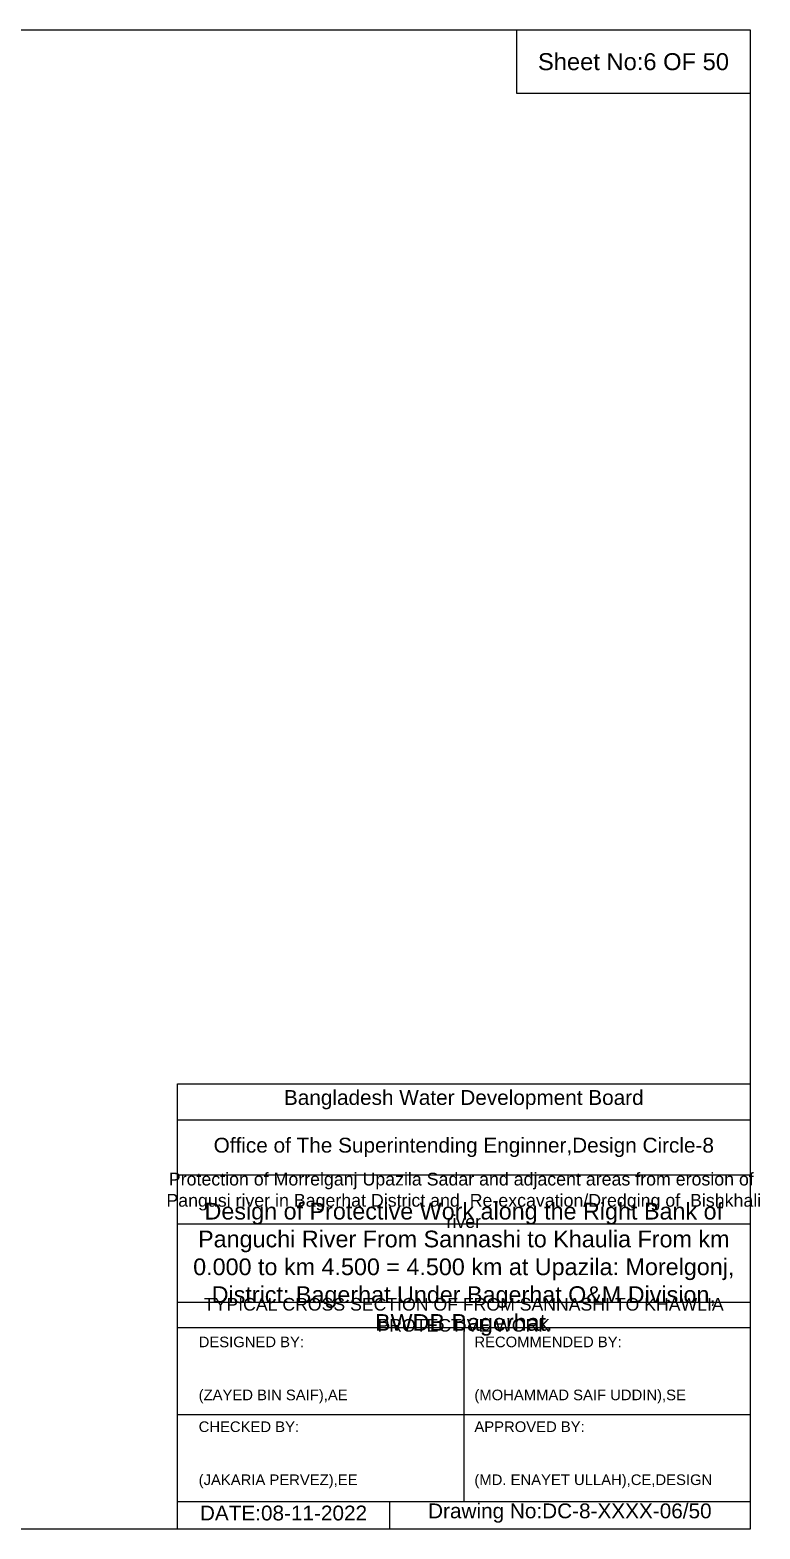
# Model space of a CAD drawing. Header units: inches. Extents: x 89000 to 245047, y -7071 to 0.
# Drawn here: x 181605 to 185047, y -7071 to 0 of the extents above; entities that cross this region are included whole.
import ezdxf

# ---------------------------------------------------------------- set-up
doc = ezdxf.new("R2010")
doc.units = ezdxf.units.IN
doc.header["$LTSCALE"] = 7
doc.header["$MEASUREMENT"] = 0
doc.styles.get("Standard").update_dxf_attribs({"font": 'arial.ttf'})

msp = doc.modelspace()

# ---------------------------------------------------------------- linework, layer by layer
for points in [[(175000, 0), (185000, 0), (185000, -7071), (175000, -7071)], [(183900, 0), (185000, 0), (185000, -300), (183900, -300)]]:
    msp.add_lwpolyline(points, close=True)
for points in [[(182300, -7071), (182300, -4971), (185000, -4971)], [(182300, -5141), (185000, -5141)], [(182300, -5401), (185000, -5401)], [(182300, -5631), (185000, -5631)], [(182300, -6001), (185000, -6001)], [(182300, -6121), (185000, -6121)], [(183650, -6121), (183650, -6941)], [(182300, -6531), (185000, -6531)], [(182300, -6941), (185000, -6941)], [(183300, -6941), (183300, -7071)]]:
    msp.add_lwpolyline(points)

# ---------------------------------------------------------------- texts
at = {"attachment_point": 5}
for s, insert, char_height in [('Sheet No:6 OF 50', (184450, -150), 80), ('Bangladesh Water Development Board', (183650, -5046), 70), ('Office of The Superintending Enginner,Design Circle-8', (183650, -5271), 70)]:
    msp.add_mtext(s, dxfattribs=dict(at, insert=insert, char_height=char_height))
for s, insert, char_height, width, attachment_point in [('Protection of Morrelganj Upazila Sadar and adjacent areas from erosion of  Pangusi river in Bagerhat District and  Re-excavation/Dredging of  Bishkhali river', (183650, -5521), 60, 2800, 5), ('Design of Protective Work along the Right Bank of Panguchi River From Sannashi to Khaulia From km 0.000 to km 4.500 = 4.500 km at Upazila: Morelgonj, District: Bagerhat Under Bagerhat O&M Division, BWDB Bagerhat.', (183650, -5846), 78.71299581, 2700, 5), ('TYPICAL CROSS SECTION OF FROM SANNASHI TO KHAWLIA PROTECTIVE WORK', (183650, -6061), 59.5765532, 2800, 5), ('DESIGNED BY:^J^J^J(ZAYED BIN SAIF),AE', (182400, -6321), 50, 1400, 4), ('RECOMMENDED BY:^J^J^J(MOHAMMAD SAIF UDDIN),SE', (183700, -6321), 50, 1400, 4), ('CHECKED BY:^J^J^J(JAKARIA PERVEZ),EE', (182400, -6721), 50, 1400, 4), ('APPROVED BY:^J^J^J(MD. ENAYET ULLAH),CE,DESIGN', (183700, -6721), 50, 1400, 4), ('DATE:08-11-2022', (182800, -6996), 70, 1400, 5), ('Drawing No:DC-8-XXXX-06/50', (184150, -6996), 70, 2200, 5)]:
    msp.add_mtext(s, dxfattribs=dict(insert=insert, char_height=char_height, width=width, attachment_point=attachment_point))

doc.saveas('drawing.dxf')
